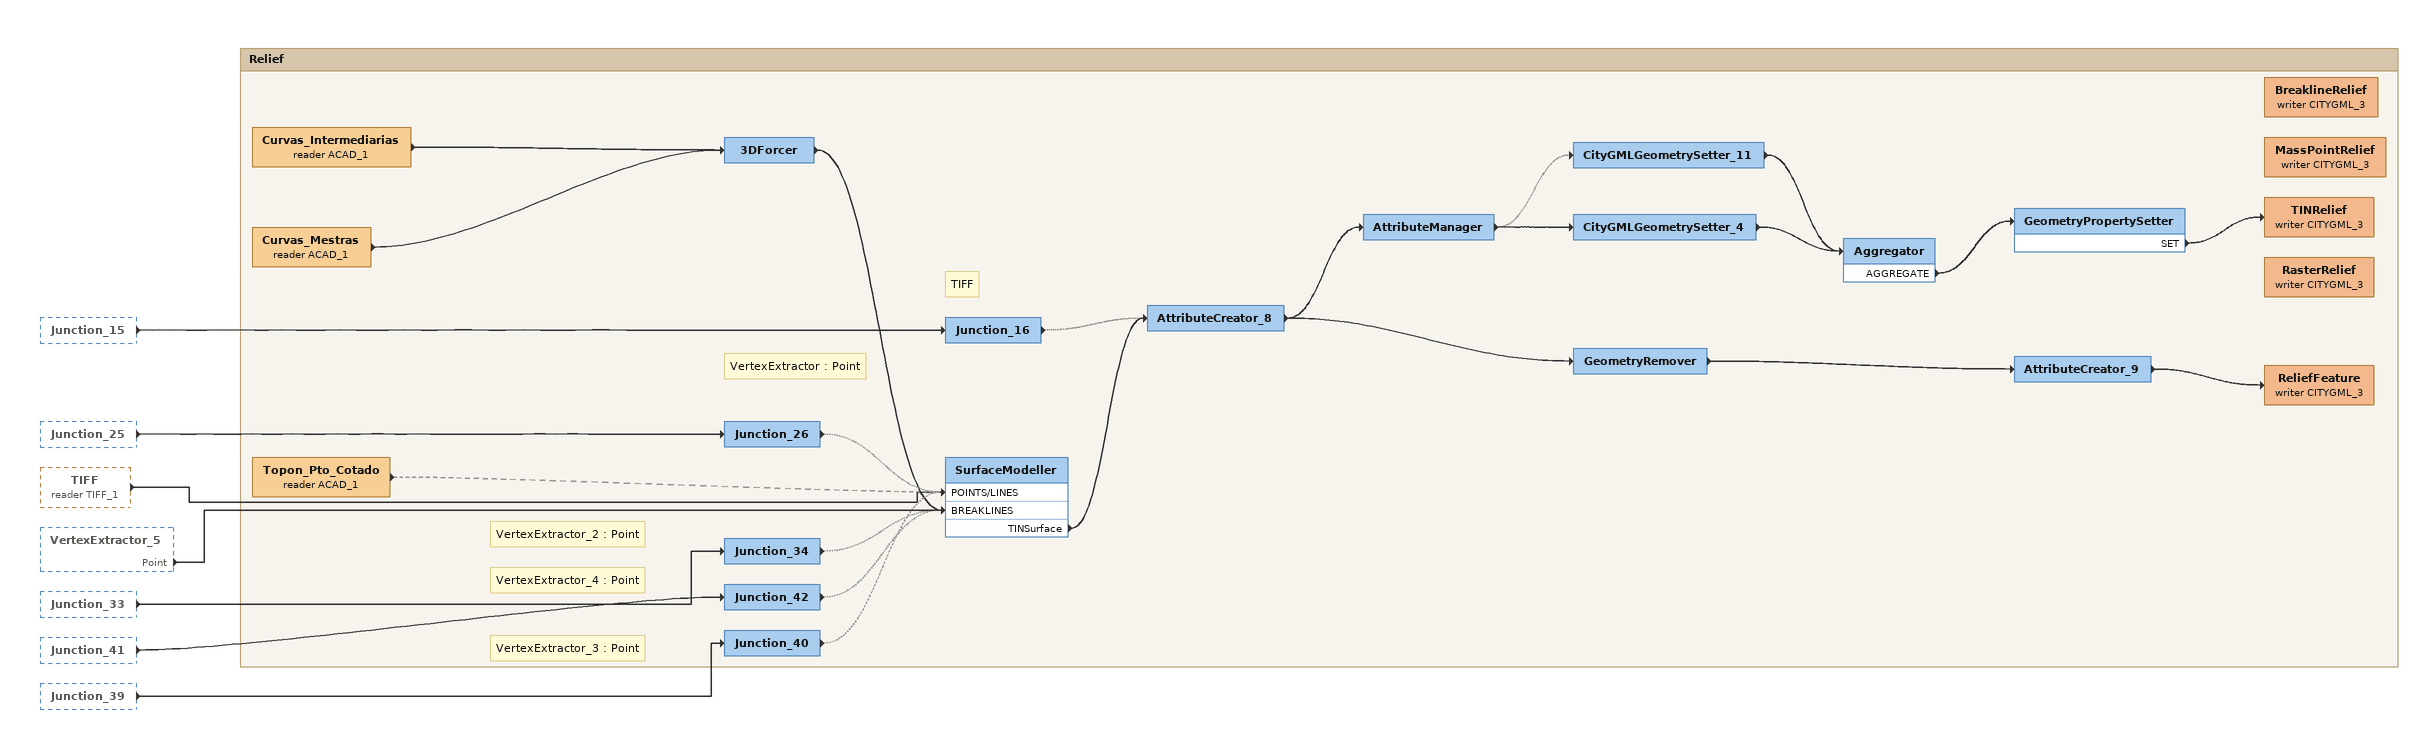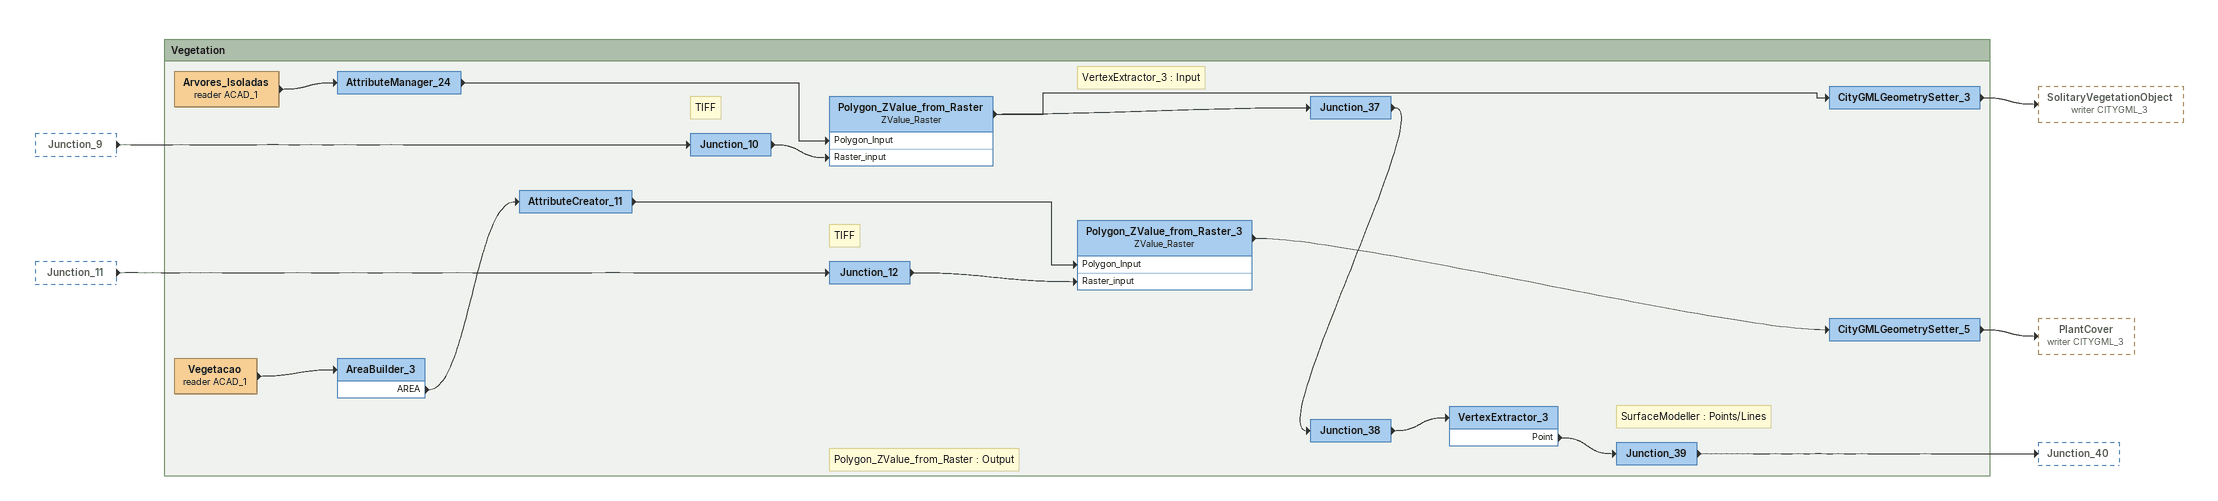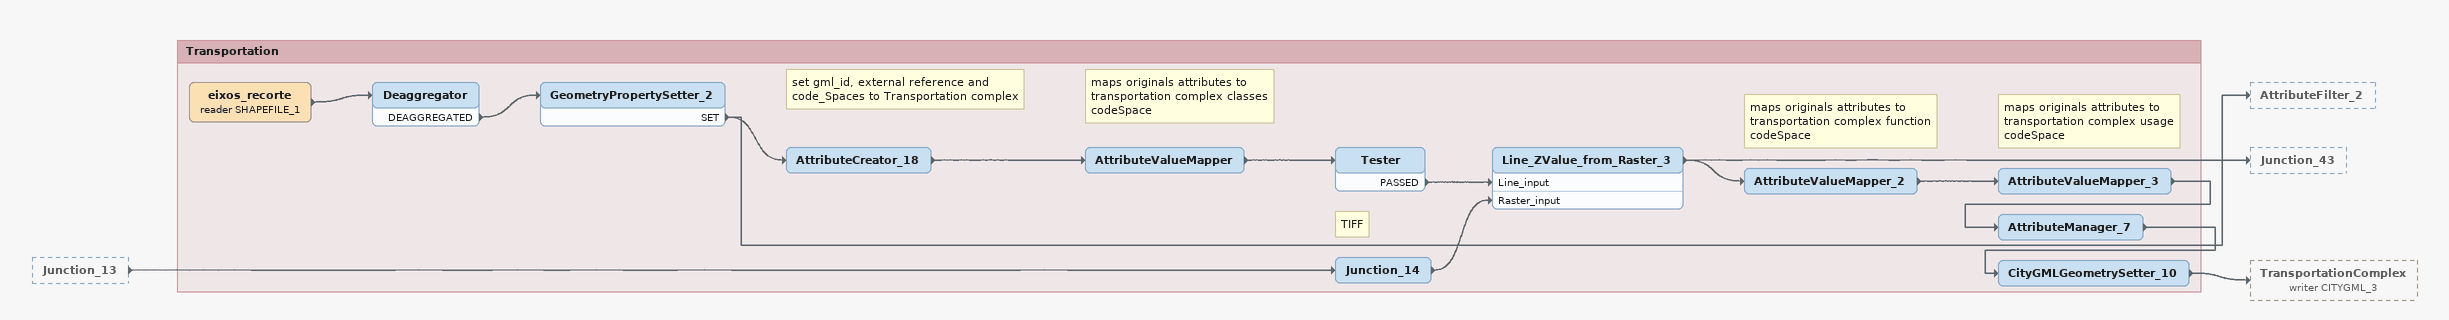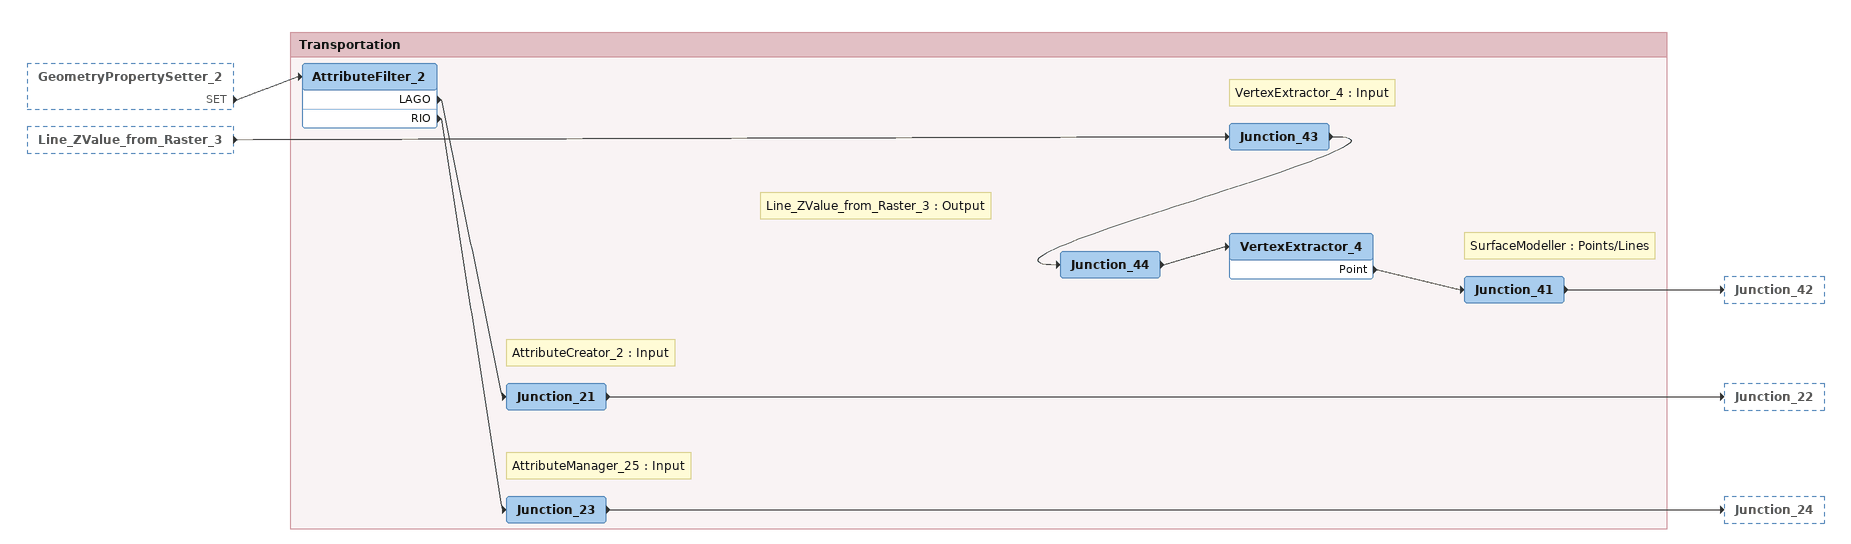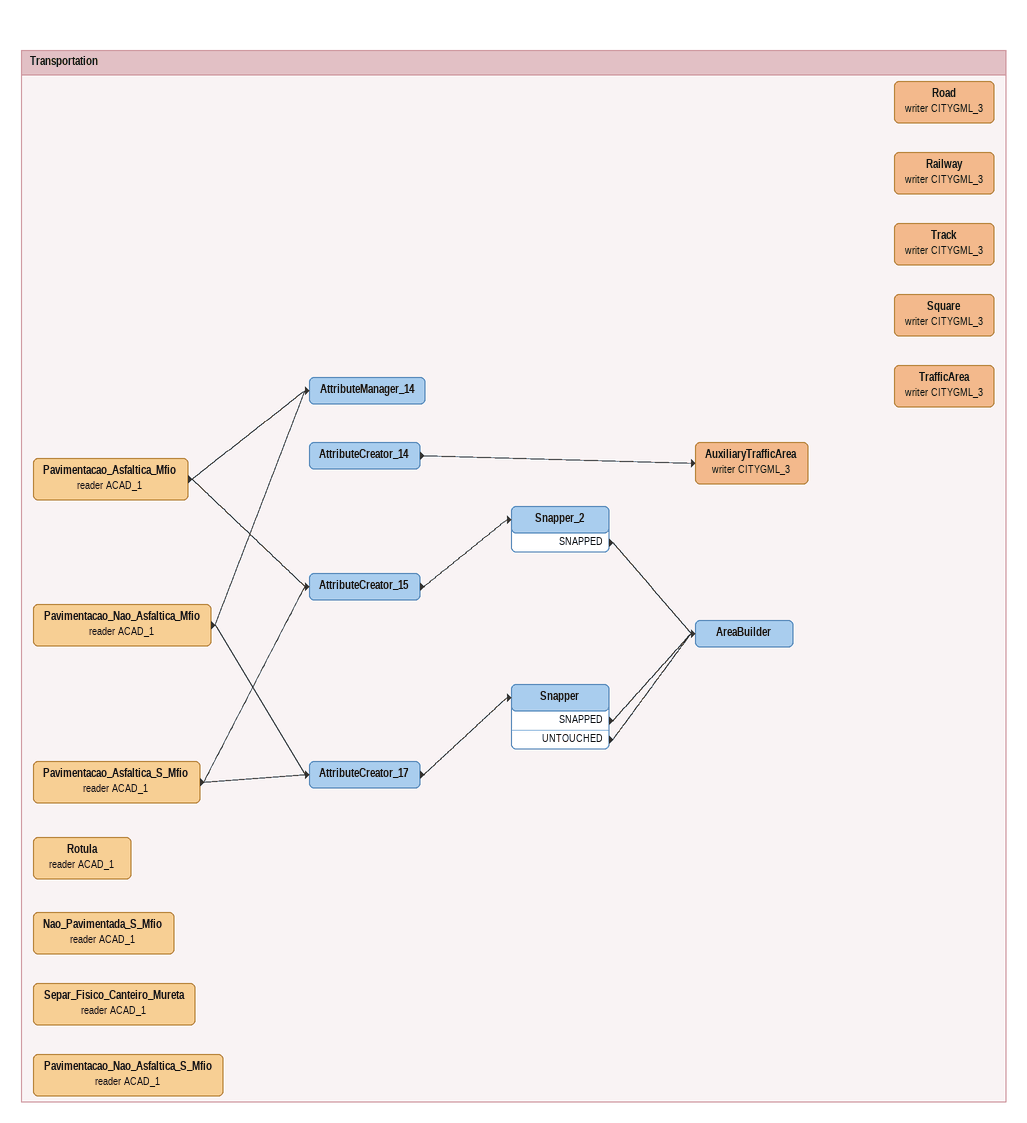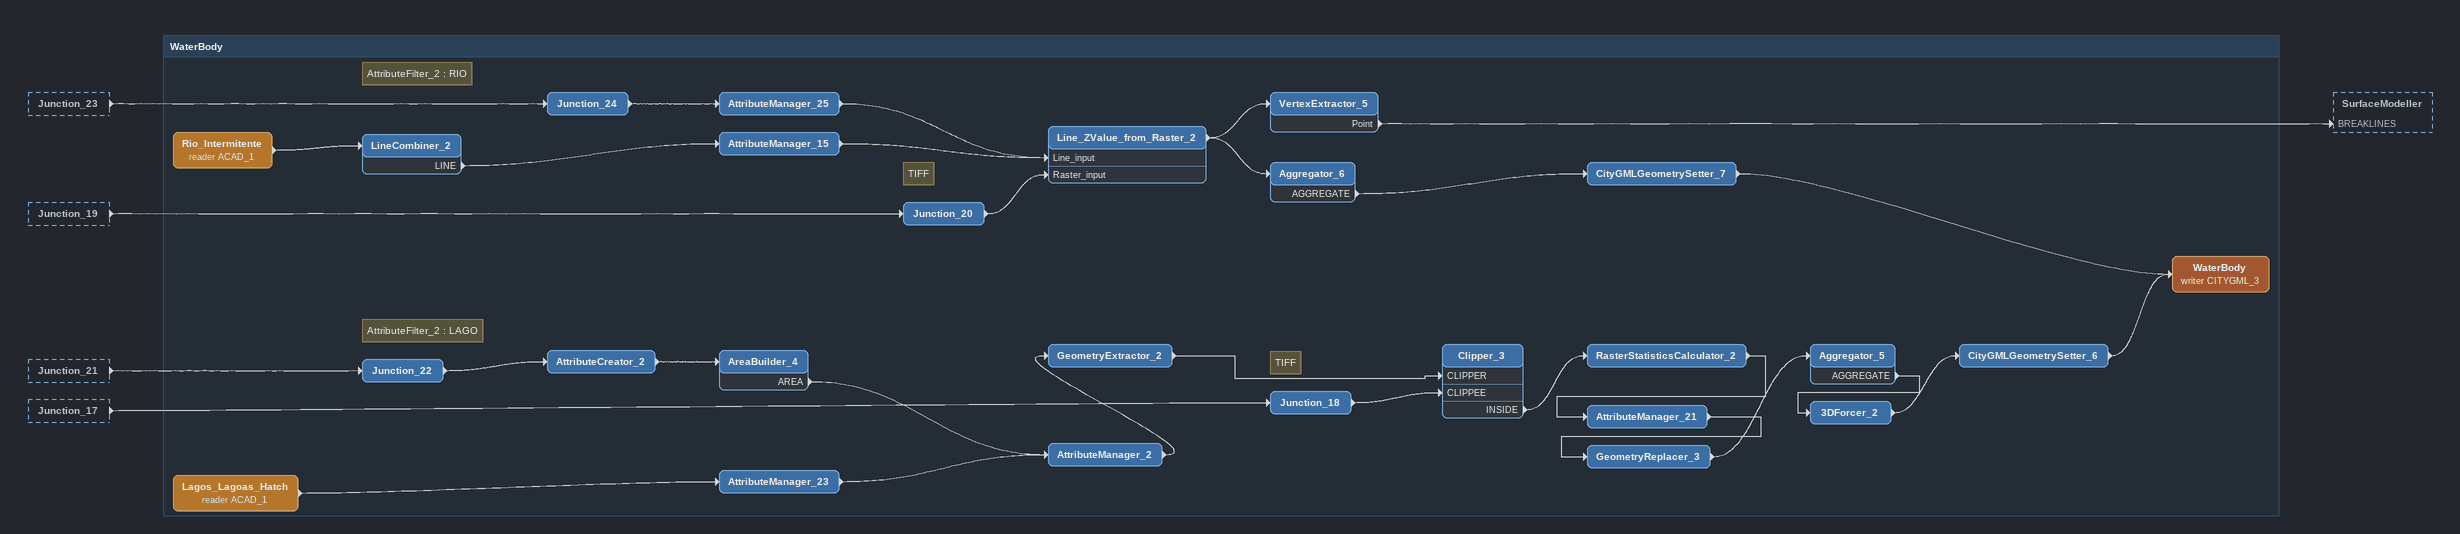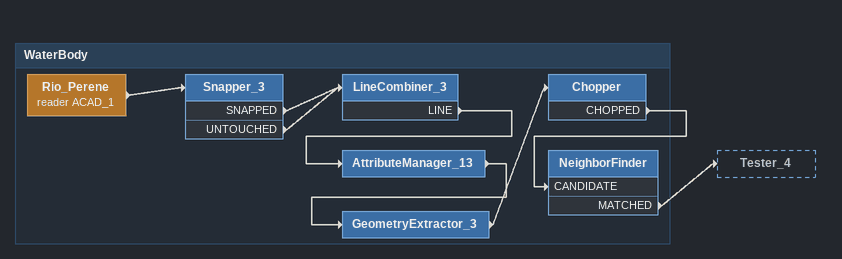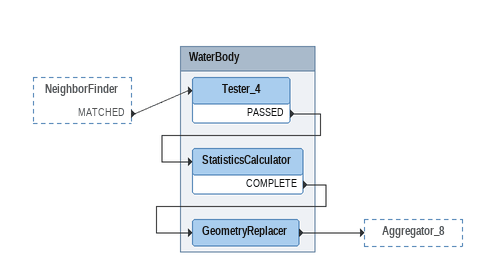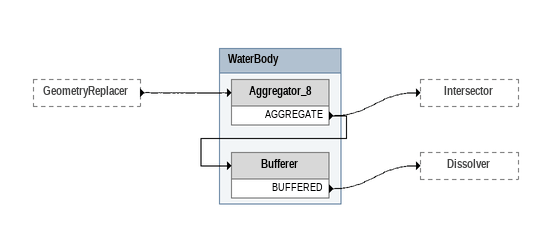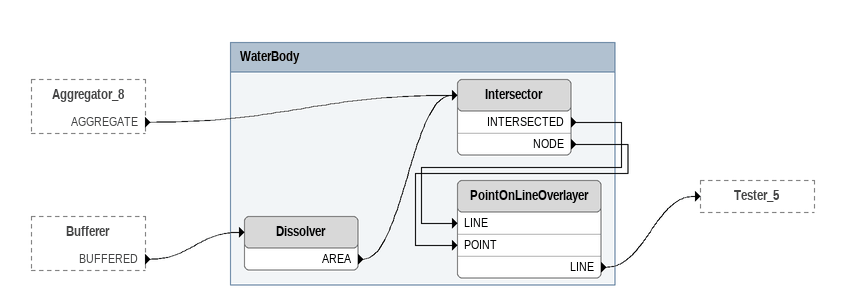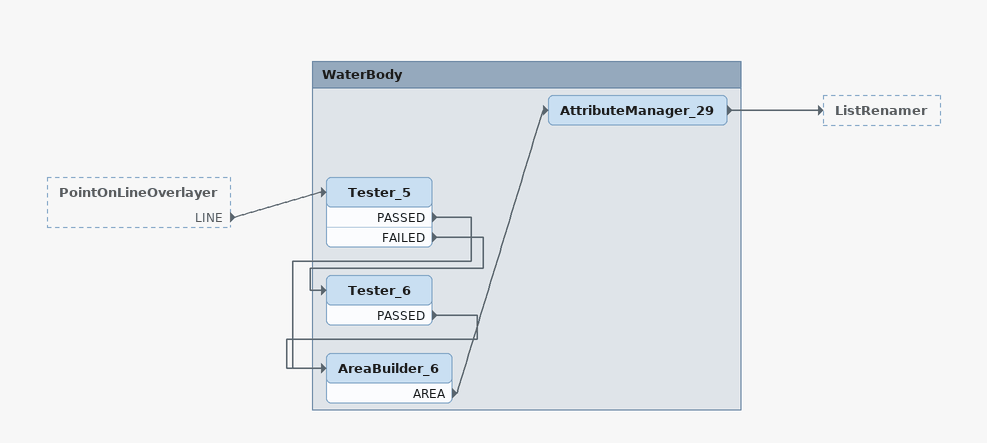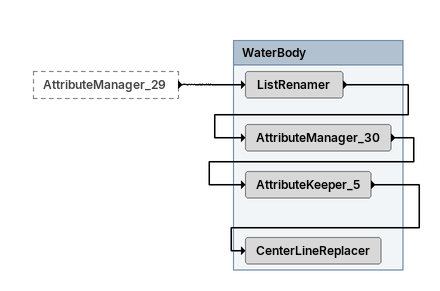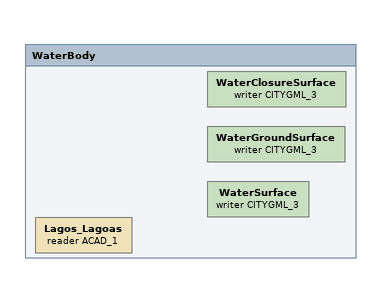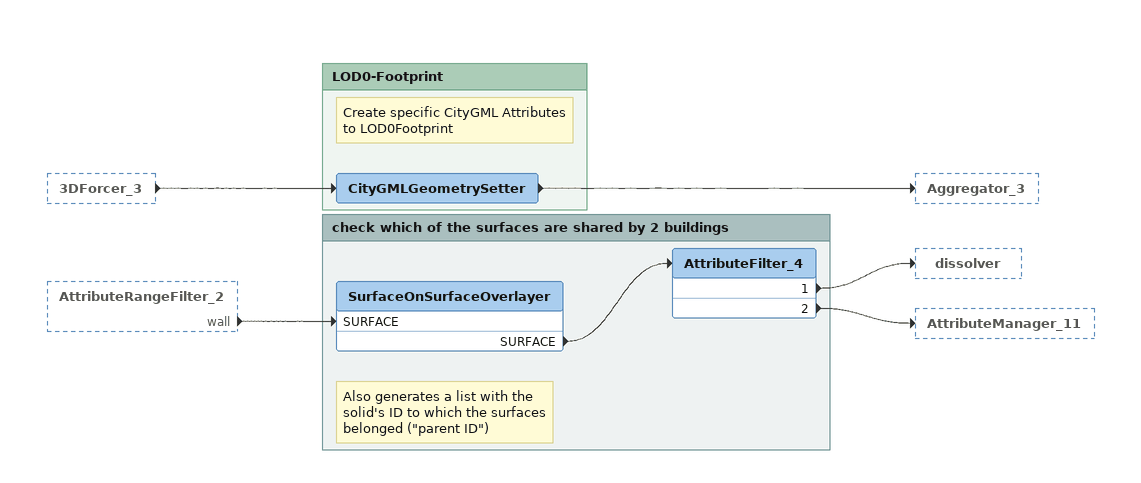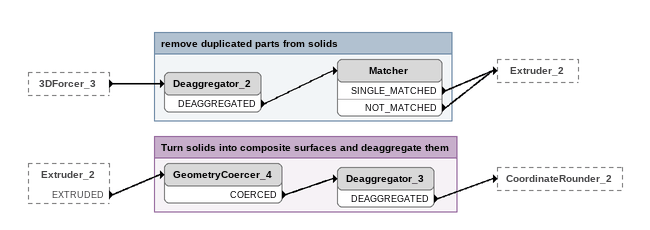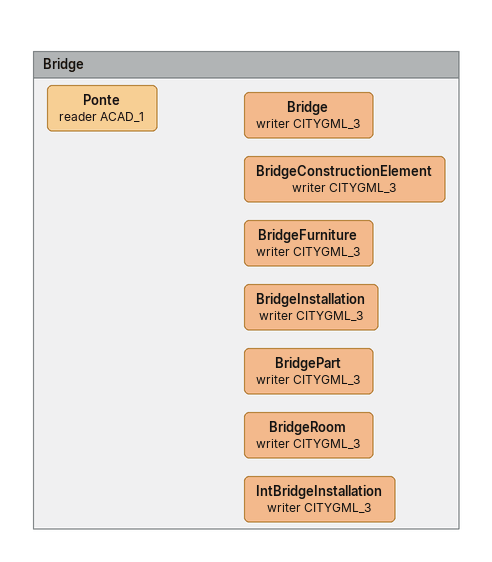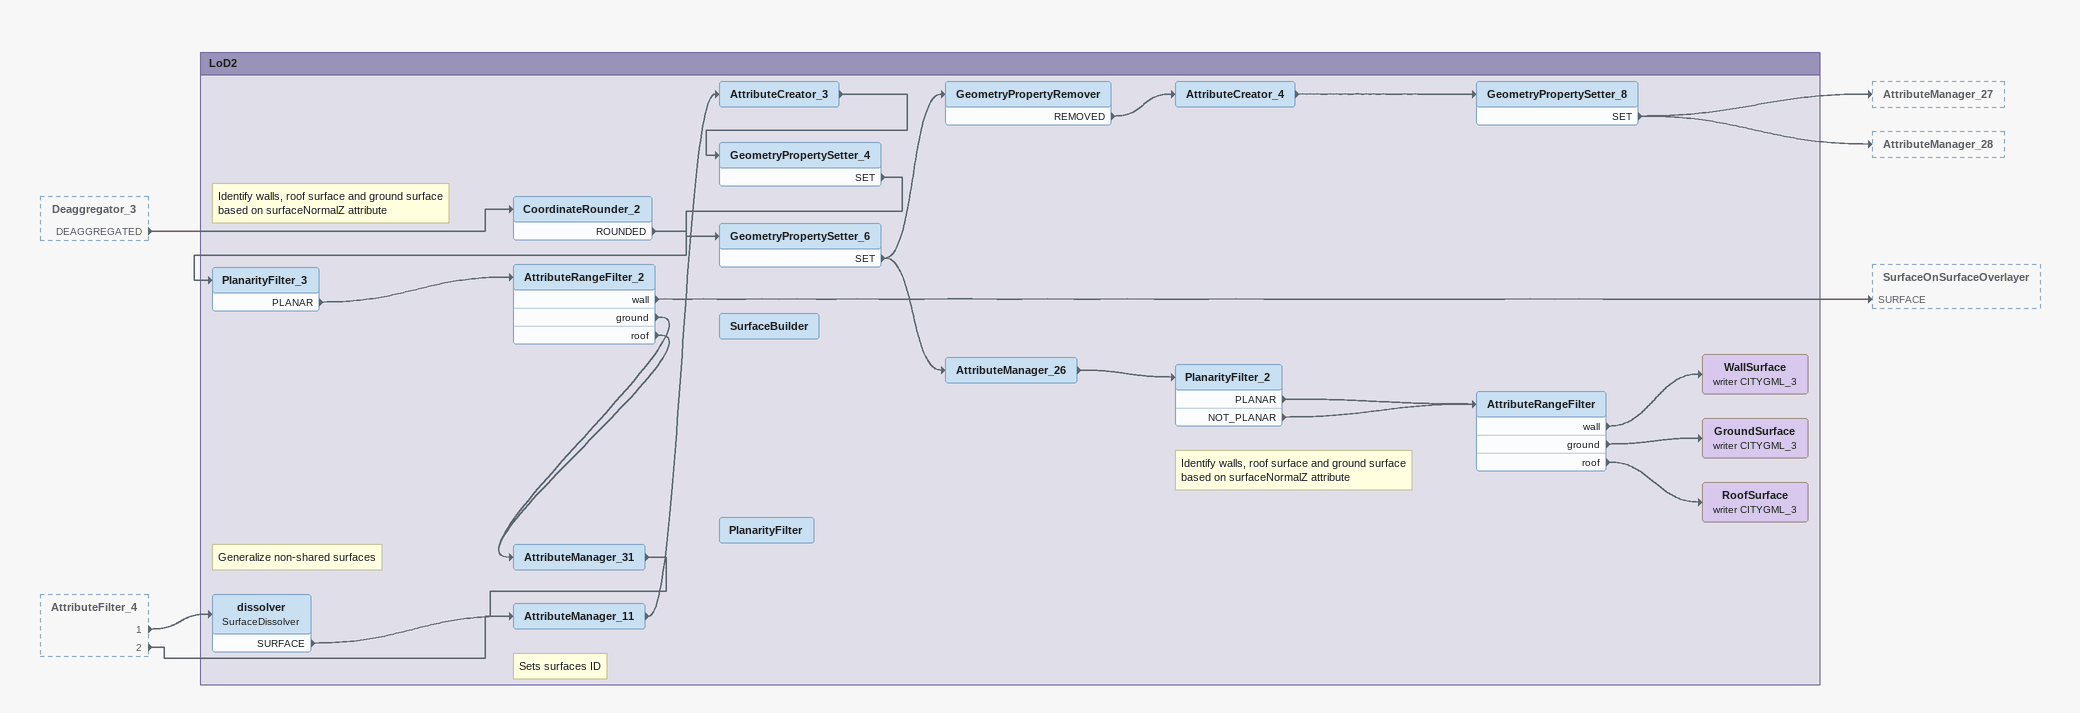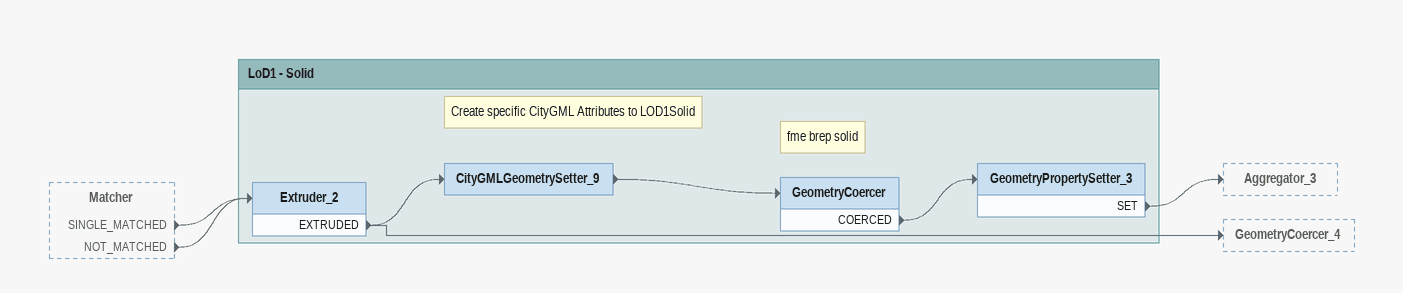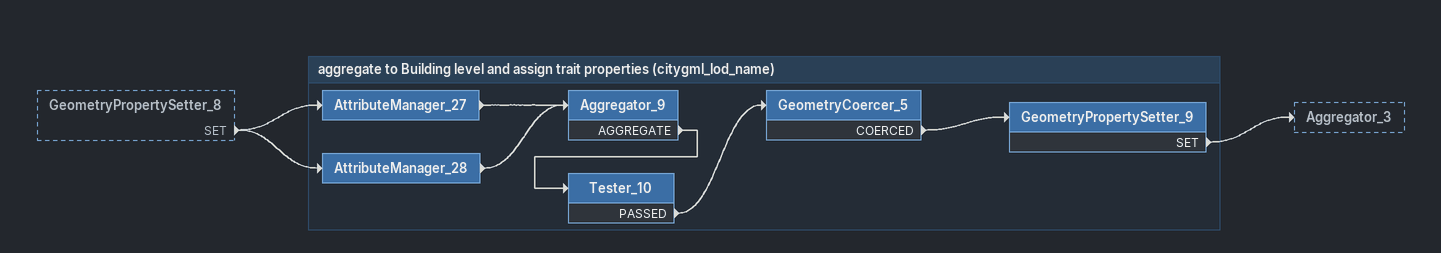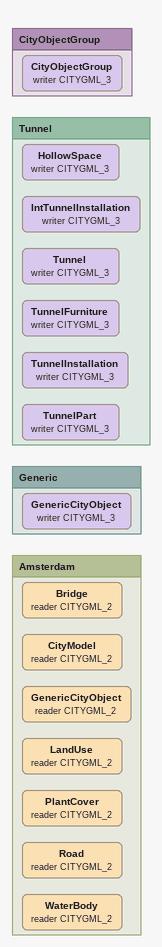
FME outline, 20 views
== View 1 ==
Junction_15 [outside]
    -> Junction_16
Junction_25 [outside]
    -> Junction_26
TIFF (reader TIFF_1) [outside]
    -> SurfaceModeller [POINTS/LINES]
VertexExtractor_5 [outside]
    Point -> SurfaceModeller [BREAKLINES]
Junction_33 [outside]
    -> Junction_34
Junction_41 [outside]
    -> Junction_42
Junction_39 [outside]
    -> Junction_40

Bookmark: Relief
Note: TIFF
Junction_16
    -> AttributeCreator_8 [off]
Note: VertexExtractor : Point
Junction_26
    -> SurfaceModeller [POINTS/LINES] [off]
Note: VertexExtractor_3 : Point
Junction_40
    -> SurfaceModeller [POINTS/LINES] [off]
Note: VertexExtractor_4 : Point
Junction_42
    -> SurfaceModeller [BREAKLINES] [off]
Note: VertexExtractor_2 : Point
Junction_34
    -> SurfaceModeller [BREAKLINES] [off]
Curvas_Intermediarias (reader ACAD_1)
    -> 3DForcer
Curvas_Mestras (reader ACAD_1)
    -> 3DForcer
3DForcer
    -> SurfaceModeller [BREAKLINES]
Topon_Pto_Cotado (reader ACAD_1)
    -> SurfaceModeller [POINTS/LINES] [off]
SurfaceModeller
    TINSurface -> AttributeCreator_8
AttributeCreator_8
    -> GeometryRemover
    -> AttributeManager
AttributeManager
    -> CityGMLGeometrySetter_11 [off]
    -> CityGMLGeometrySetter_4
CityGMLGeometrySetter_11
    -> Aggregator
CityGMLGeometrySetter_4
    -> Aggregator
Aggregator
    AGGREGATE -> GeometryPropertySetter
GeometryPropertySetter
    SET -> TINRelief (writer CITYGML_3)
TINRelief (writer CITYGML_3)
GeometryRemover
    -> AttributeCreator_9
AttributeCreator_9
    -> ReliefFeature (writer CITYGML_3)
ReliefFeature (writer CITYGML_3)
BreaklineRelief (writer CITYGML_3)
MassPointRelief (writer CITYGML_3)
RasterRelief (writer CITYGML_3)

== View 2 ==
Junction_9 [outside]
    -> Junction_10
Junction_11 [outside]
    -> Junction_12

Bookmark: Vegetation
Note: TIFF
Junction_10
    -> Polygon_ZValue_from_Raster [Raster_input]
Note: TIFF
Junction_12
    -> Polygon_ZValue_from_Raster_3 [Raster_input]
Arvores_Isoladas (reader ACAD_1)
    -> AttributeManager_24
AttributeManager_24
    -> Polygon_ZValue_from_Raster [Polygon_Input]
Polygon_ZValue_from_Raster: ZValue_Raster
    -> CityGMLGeometrySetter_3
    -> Junction_37
CityGMLGeometrySetter_3
    -> SolitaryVegetationObject (writer CITYGML_3)
Note: VertexExtractor_3 : Input
Junction_37
    -> Junction_38
Note: Polygon_ZValue_from_Raster : Output
Junction_38
    -> VertexExtractor_3
VertexExtractor_3
    Point -> Junction_39
Note: SurfaceModeller : Points/Lines
Junction_39
    -> Junction_40
Vegetacao (reader ACAD_1)
    -> AreaBuilder_3
AreaBuilder_3
    AREA -> AttributeCreator_11
AttributeCreator_11
    -> Polygon_ZValue_from_Raster_3 [Polygon_Input]
Polygon_ZValue_from_Raster_3: ZValue_Raster
    -> CityGMLGeometrySetter_5
CityGMLGeometrySetter_5
    -> PlantCover (writer CITYGML_3)

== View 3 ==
Junction_13 [outside]
    -> Junction_14

Bookmark: Transportation
Note: TIFF
Junction_14
    -> Line_ZValue_from_Raster_3 [Raster_input]
eixos_recorte (reader SHAPEFILE_1)
    -> Deaggregator
Deaggregator
    DEAGGREGATED -> GeometryPropertySetter_2
GeometryPropertySetter_2
    SET -> AttributeFilter_2
    SET -> AttributeCreator_18
Note: set gml_id, external reference and code_Spaces to Transportation complex
AttributeCreator_18
    -> AttributeValueMapper
Note: maps originals attributes to transportation complex classes codeSpace
AttributeValueMapper
    -> Tester
Tester
    PASSED -> Line_ZValue_from_Raster_3 [Line_input]
Line_ZValue_from_Raster_3
    -> AttributeValueMapper_2
    -> Junction_43
Note: maps originals attributes to transportation complex function codeSpace
AttributeValueMapper_2
    -> AttributeValueMapper_3
Note: maps originals attributes to transportation complex usage codeSpace
AttributeValueMapper_3
    -> AttributeManager_7
AttributeManager_7
    -> CityGMLGeometrySetter_10
CityGMLGeometrySetter_10
    -> TransportationComplex (writer CITYGML_3)

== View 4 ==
GeometryPropertySetter_2 [outside]
    SET -> AttributeFilter_2
Line_ZValue_from_Raster_3 [outside]
    -> Junction_43

Bookmark: Transportation
Note: VertexExtractor_4 : Input
Junction_43
    -> Junction_44
Note: Line_ZValue_from_Raster_3 : Output
Junction_44
    -> VertexExtractor_4
VertexExtractor_4
    Point -> Junction_41
Note: SurfaceModeller : Points/Lines
Junction_41
    -> Junction_42
AttributeFilter_2
    LAGO -> Junction_21
    RIO -> Junction_23
Note: AttributeCreator_2 : Input
Junction_21
    -> Junction_22
Note: AttributeManager_25 : Input
Junction_23
    -> Junction_24

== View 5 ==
Bookmark: Transportation
Pavimentacao_Asfaltica_Mfio (reader ACAD_1)
    -> AttributeManager_14
    -> AttributeCreator_15
Pavimentacao_Nao_Asfaltica_Mfio (reader ACAD_1)
    -> AttributeManager_14
    -> AttributeCreator_17
AttributeManager_14
Pavimentacao_Asfaltica_S_Mfio (reader ACAD_1)
    -> AttributeCreator_17
    -> AttributeCreator_15
AttributeCreator_15
    -> Snapper_2
Snapper_2
    SNAPPED -> AreaBuilder
AttributeCreator_17
    -> Snapper
Snapper
    SNAPPED -> AreaBuilder
    UNTOUCHED -> AreaBuilder
AreaBuilder
Rotula (reader ACAD_1)
Nao_Pavimentada_S_Mfio (reader ACAD_1)
Separ_Fisico_Canteiro_Mureta (reader ACAD_1)
Pavimentacao_Nao_Asfaltica_S_Mfio (reader ACAD_1)
AttributeCreator_14
    -> AuxiliaryTrafficArea (writer CITYGML_3)
AuxiliaryTrafficArea (writer CITYGML_3)
Road (writer CITYGML_3)
Railway (writer CITYGML_3)
Track (writer CITYGML_3)
Square (writer CITYGML_3)
TrafficArea (writer CITYGML_3)

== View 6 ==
Junction_23 [outside]
    -> Junction_24
Junction_19 [outside]
    -> Junction_20
Junction_21 [outside]
    -> Junction_22
Junction_17 [outside]
    -> Junction_18

Bookmark: WaterBody
Note: TIFF
Junction_18
    -> Clipper_3 [CLIPPEE]
Note: TIFF
Junction_20
    -> Line_ZValue_from_Raster_2 [Raster_input]
Note: AttributeFilter_2 : LAGO
Junction_22
    -> AttributeCreator_2
AttributeCreator_2
    -> AreaBuilder_4
AreaBuilder_4
    AREA -> AttributeManager_2
Note: AttributeFilter_2 : RIO
Junction_24
    -> AttributeManager_25
AttributeManager_25
    -> Line_ZValue_from_Raster_2 [Line_input]
Rio_Intermitente (reader ACAD_1)
    -> LineCombiner_2
LineCombiner_2
    LINE -> AttributeManager_15
AttributeManager_15
    -> Line_ZValue_from_Raster_2 [Line_input]
Line_ZValue_from_Raster_2
    -> Aggregator_6
    -> VertexExtractor_5
VertexExtractor_5
    Point -> SurfaceModeller [BREAKLINES]
Aggregator_6
    AGGREGATE -> CityGMLGeometrySetter_7
CityGMLGeometrySetter_7
    -> WaterBody (writer CITYGML_3)
Lagos_Lagoas_Hatch (reader ACAD_1)
    -> AttributeManager_23
AttributeManager_23
    -> AttributeManager_2
AttributeManager_2
    -> GeometryExtractor_2
GeometryExtractor_2
    -> Clipper_3 [CLIPPER]
Clipper_3
    INSIDE -> RasterStatisticsCalculator_2
RasterStatisticsCalculator_2
    -> AttributeManager_21
AttributeManager_21
    -> GeometryReplacer_3
GeometryReplacer_3
    -> Aggregator_5
Aggregator_5
    AGGREGATE -> 3DForcer_2
3DForcer_2
    -> CityGMLGeometrySetter_6
CityGMLGeometrySetter_6
    -> WaterBody (writer CITYGML_3)
WaterBody (writer CITYGML_3)

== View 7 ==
Bookmark: WaterBody
Rio_Perene (reader ACAD_1)
    -> Snapper_3
Snapper_3
    SNAPPED -> LineCombiner_3
    UNTOUCHED -> LineCombiner_3
LineCombiner_3
    LINE -> AttributeManager_13
AttributeManager_13
    -> GeometryExtractor_3
GeometryExtractor_3
    -> Chopper
Chopper
    CHOPPED -> NeighborFinder [CANDIDATE]
NeighborFinder
    MATCHED -> Tester_4

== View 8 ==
NeighborFinder [outside]
    MATCHED -> Tester_4

Bookmark: WaterBody
Tester_4
    PASSED -> StatisticsCalculator
StatisticsCalculator
    COMPLETE -> GeometryReplacer
GeometryReplacer
    -> Aggregator_8

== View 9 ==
GeometryReplacer [outside]
    -> Aggregator_8

Bookmark: WaterBody
Aggregator_8
    AGGREGATE -> Intersector
    AGGREGATE -> Bufferer
Bufferer
    BUFFERED -> Dissolver

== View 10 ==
Aggregator_8 [outside]
    AGGREGATE -> Intersector
Bufferer [outside]
    BUFFERED -> Dissolver

Bookmark: WaterBody
Dissolver
    AREA -> Intersector
Intersector
    INTERSECTED -> PointOnLineOverlayer [LINE]
    NODE -> PointOnLineOverlayer [POINT]
PointOnLineOverlayer
    LINE -> Tester_5

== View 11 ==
PointOnLineOverlayer [outside]
    LINE -> Tester_5

Bookmark: WaterBody
Tester_5
    PASSED -> AreaBuilder_6
    FAILED -> Tester_6
Tester_6
    PASSED -> AreaBuilder_6
AreaBuilder_6
    AREA -> AttributeManager_29
AttributeManager_29
    -> ListRenamer

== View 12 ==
AttributeManager_29 [outside]
    -> ListRenamer

Bookmark: WaterBody
ListRenamer
    -> AttributeManager_30
AttributeManager_30
    -> AttributeKeeper_5
AttributeKeeper_5
    -> CenterLineReplacer
CenterLineReplacer

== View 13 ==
Bookmark: WaterBody
Lagos_Lagoas (reader ACAD_1)
WaterClosureSurface (writer CITYGML_3)
WaterGroundSurface (writer CITYGML_3)
WaterSurface (writer CITYGML_3)

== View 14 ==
3DForcer_3 [outside]
    -> CityGMLGeometrySetter
AttributeRangeFilter_2 [outside]
    wall -> SurfaceOnSurfaceOverlayer [SURFACE]

Bookmark: LOD0-Footprint
Note: Create specific CityGML Attributes to LOD0Footprint
CityGMLGeometrySetter
    -> Aggregator_3

Bookmark: check which of the surfaces are shared by 2 buildings
Note: Also generates a list with the solid's ID to which the surfaces belonged ("parent ID")
SurfaceOnSurfaceOverlayer
    SURFACE -> AttributeFilter_4
AttributeFilter_4
    1 -> dissolver
    2 -> AttributeManager_11

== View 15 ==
3DForcer_3 [outside]
    -> Deaggregator_2
Extruder_2 [outside]
    EXTRUDED -> GeometryCoercer_4

Bookmark: remove duplicated parts from solids
Deaggregator_2
    DEAGGREGATED -> Matcher
Matcher
    SINGLE_MATCHED -> Extruder_2
    NOT_MATCHED -> Extruder_2

Bookmark: Turn solids into composite surfaces and deaggregate them
GeometryCoercer_4
    COERCED -> Deaggregator_3
Deaggregator_3
    DEAGGREGATED -> CoordinateRounder_2

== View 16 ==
Bookmark: Bridge
Ponte (reader ACAD_1)
Bridge (writer CITYGML_3)
BridgeConstructionElement (writer CITYGML_3)
BridgeFurniture (writer CITYGML_3)
BridgeInstallation (writer CITYGML_3)
BridgePart (writer CITYGML_3)
BridgeRoom (writer CITYGML_3)
IntBridgeInstallation (writer CITYGML_3)

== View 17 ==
Deaggregator_3 [outside]
    DEAGGREGATED -> CoordinateRounder_2
AttributeFilter_4 [outside]
    1 -> dissolver
    2 -> AttributeManager_11

Bookmark: LoD2
CoordinateRounder_2
    ROUNDED -> PlanarityFilter_3
Note: Identify walls, roof surface and ground surface based on surfaceNormalZ attribute
PlanarityFilter_3
    PLANAR -> AttributeRangeFilter_2
AttributeRangeFilter_2
    wall -> SurfaceOnSurfaceOverlayer [SURFACE]
    ground -> AttributeManager_31
    roof -> AttributeManager_31
Note: Generalize non-shared surfaces
dissolver: SurfaceDissolver
    SURFACE -> AttributeManager_11
AttributeManager_31
    -> AttributeManager_11
Note: Sets surfaces ID
AttributeManager_11
    -> AttributeCreator_3
AttributeCreator_3
    -> GeometryPropertySetter_4
GeometryPropertySetter_4
    SET -> GeometryPropertySetter_6
GeometryPropertySetter_6
    SET -> AttributeManager_26
    SET -> GeometryPropertyRemover
GeometryPropertyRemover
    REMOVED -> AttributeCreator_4
AttributeCreator_4
    -> GeometryPropertySetter_8
GeometryPropertySetter_8
    SET -> AttributeManager_27
    SET -> AttributeManager_28
AttributeManager_26
    -> PlanarityFilter_2
Note: Identify walls, roof surface and ground surface based on surfaceNormalZ attribute
PlanarityFilter_2
    PLANAR -> AttributeRangeFilter
    NOT_PLANAR -> AttributeRangeFilter
AttributeRangeFilter
    wall -> WallSurface (writer CITYGML_3)
    ground -> GroundSurface (writer CITYGML_3)
    roof -> RoofSurface (writer CITYGML_3)
WallSurface (writer CITYGML_3)
GroundSurface (writer CITYGML_3)
RoofSurface (writer CITYGML_3)
SurfaceBuilder
PlanarityFilter

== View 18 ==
Matcher [outside]
    SINGLE_MATCHED -> Extruder_2
    NOT_MATCHED -> Extruder_2

Bookmark: LoD1 - Solid
Extruder_2
    EXTRUDED -> GeometryCoercer_4
    EXTRUDED -> CityGMLGeometrySetter_9
Note: Create specific CityGML Attributes to LOD1Solid
CityGMLGeometrySetter_9
    -> GeometryCoercer
Note: fme brep solid
GeometryCoercer
    COERCED -> GeometryPropertySetter_3
GeometryPropertySetter_3
    SET -> Aggregator_3

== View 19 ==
GeometryPropertySetter_8 [outside]
    SET -> AttributeManager_27
    SET -> AttributeManager_28

Bookmark: aggregate to Building level and assign trait properties (citygml_lod_name)
AttributeManager_27
    -> Aggregator_9
AttributeManager_28
    -> Aggregator_9
Aggregator_9
    AGGREGATE -> Tester_10
Tester_10
    PASSED -> GeometryCoercer_5
GeometryCoercer_5
    COERCED -> GeometryPropertySetter_9
GeometryPropertySetter_9
    SET -> Aggregator_3

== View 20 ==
Bookmark: CityObjectGroup
CityObjectGroup (writer CITYGML_3)

Bookmark: Tunnel
HollowSpace (writer CITYGML_3)
IntTunnelInstallation (writer CITYGML_3)
Tunnel (writer CITYGML_3)
TunnelFurniture (writer CITYGML_3)
TunnelInstallation (writer CITYGML_3)
TunnelPart (writer CITYGML_3)

Bookmark: Generic
GenericCityObject (writer CITYGML_3)

Bookmark: Amsterdam
Bridge (reader CITYGML_2)
CityModel (reader CITYGML_2)
GenericCityObject (reader CITYGML_2)
LandUse (reader CITYGML_2)
PlantCover (reader CITYGML_2)
Road (reader CITYGML_2)
WaterBody (reader CITYGML_2)
